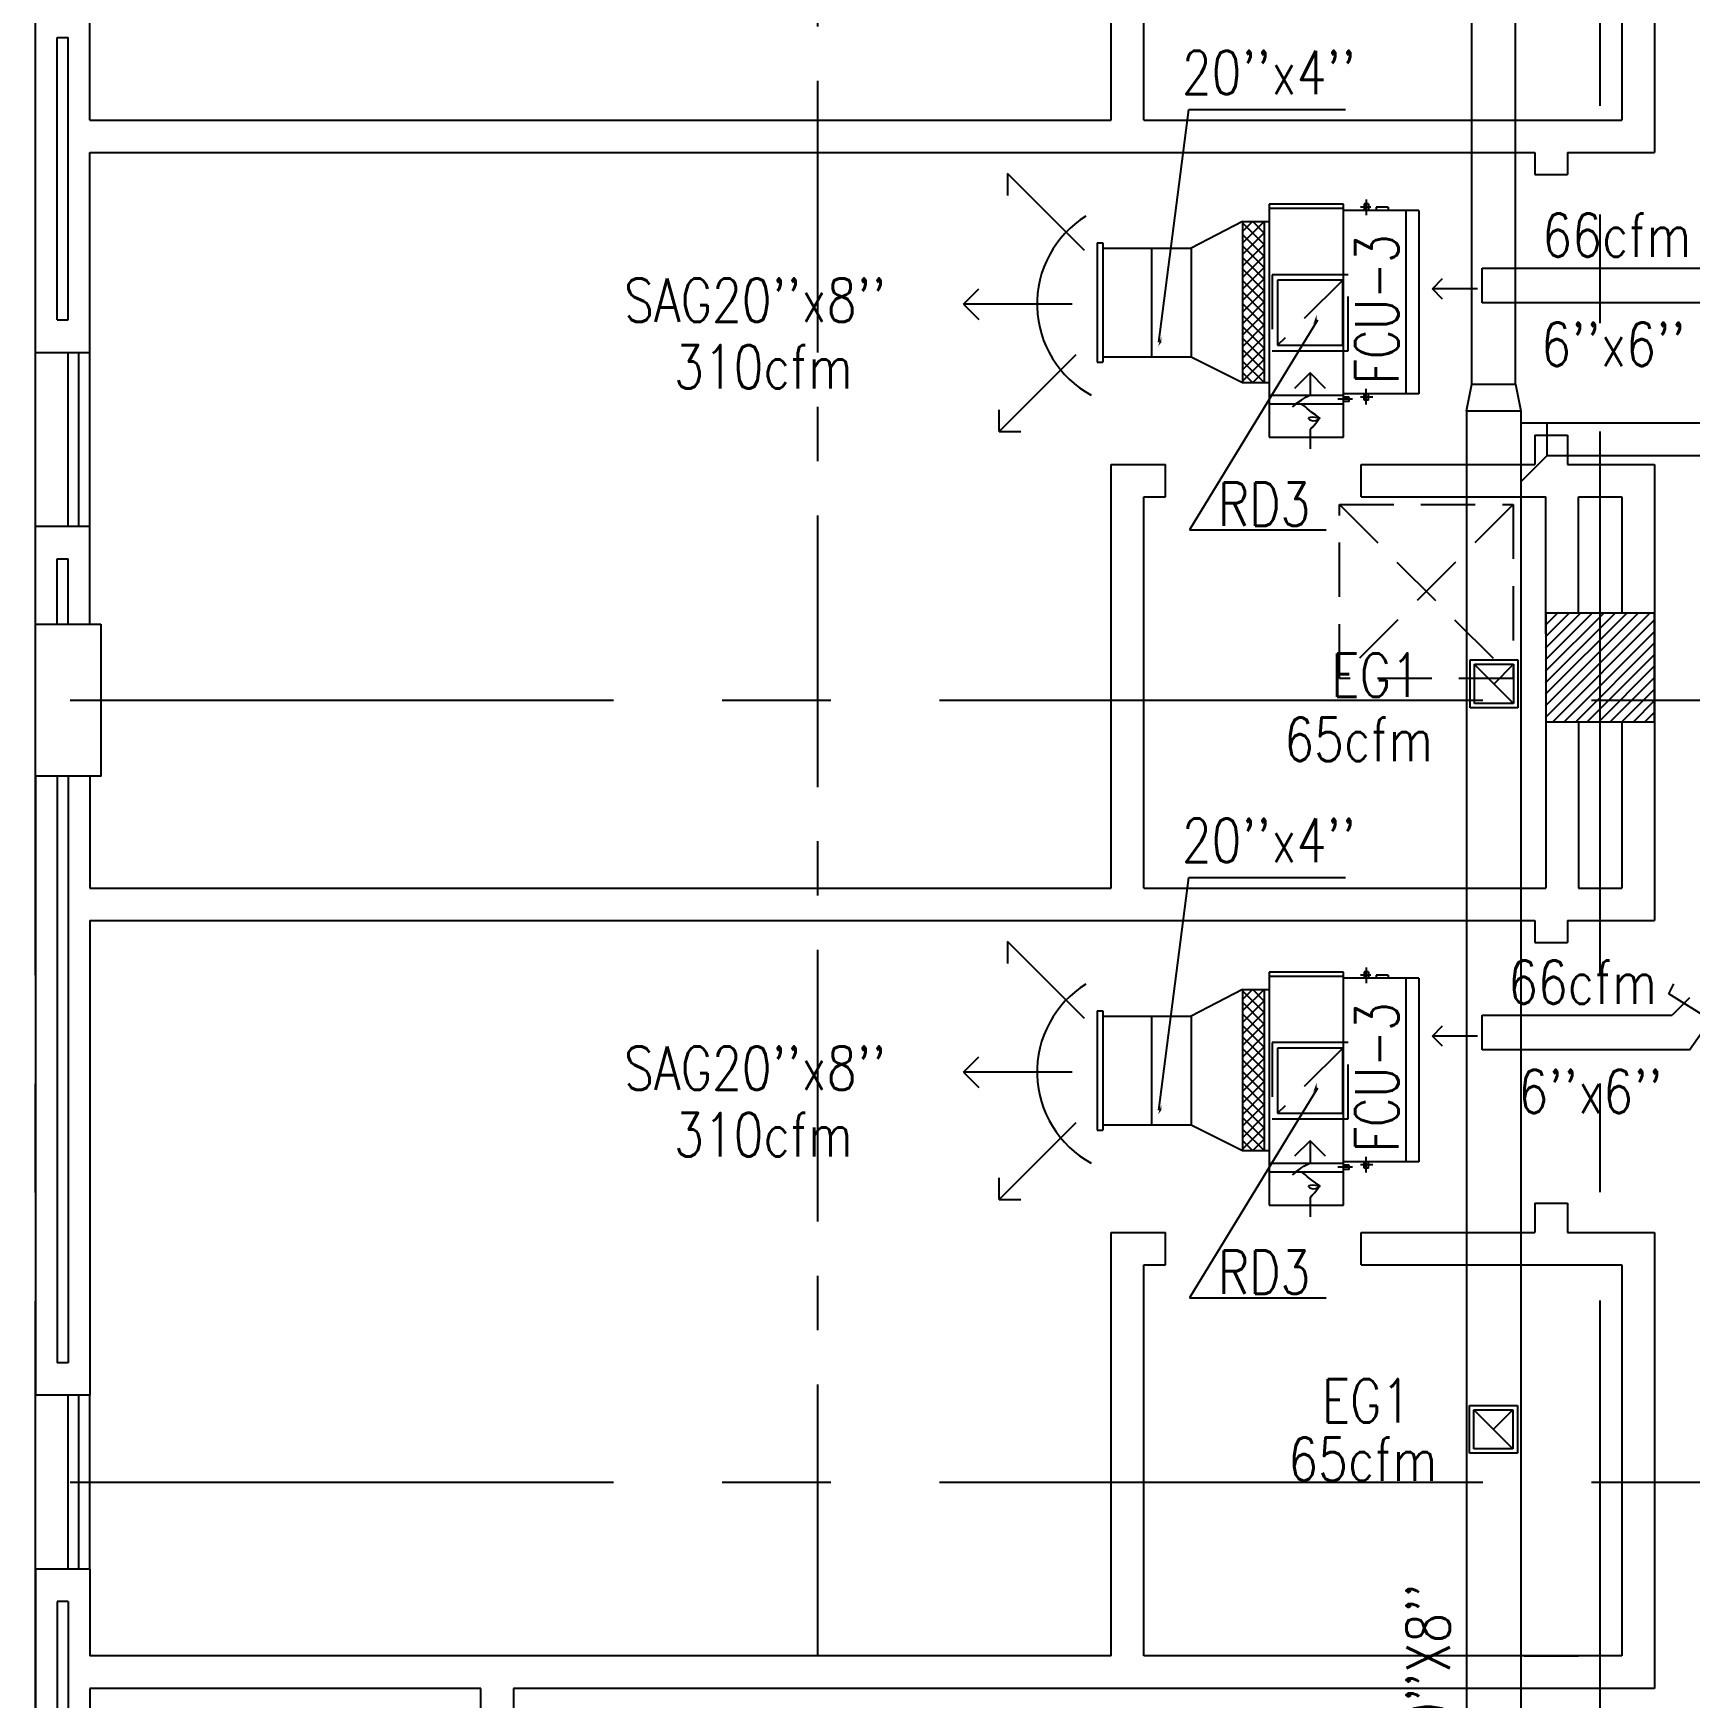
# Model space of a CAD drawing. Extents: x 417866200 to 417866302, y 43498034 to 43498122.
# Drawn here: x 417866252.41 to 417866260.04, y 43498050.24 to 43498057.91 of the extents above; entities that cross this region are included whole.
import ezdxf

# ---------------------------------------------------------------- set-up
doc = ezdxf.new("R2010")
doc.units = 0
doc.header["$MEASUREMENT"] = 0
for name, pattern in [('CENTER', [2, 1.25, -0.25, 0.25, -0.25]), ('CENTERX2', [4, 2.5, -0.5, 0.5, -0.5]), ('HIDDEN', [0.375, 0.25, -0.125])]:
    doc.linetypes.add(name, pattern=pattern)
doc.layers.get('0').update_dxf_attribs({"linetype": 'CONTINUOUS'})
for name, color, linetype in [('AXES', 11, 'CENTERX2'), ('AXES1', 11, 'CENTER'), ('COL', 7, 'CONTINUOUS'), ('DUCT', 6, 'CONTINUOUS'), ('EXDUCT', 10, 'CONTINUOUS'), ('FCU', 6, 'CONTINUOUS'), ('HAT', 11, 'CONTINUOUS'), ('INSUL', 9, 'CONTINUOUS'), ('M-EGU.', 2, 'CONTINUOUS'), ('M-TEXT', 2, 'CONTINUOUS'), ('ME-FIX', 2, 'CONTINUOUS'), ('PSUPPLY', 3, 'HIDDEN'), ('SHAFT', 9, 'CONTINUOUS'), ('WALL', 9, 'CONTINUOUS'), ('WIN', 9, 'CONTINUOUS')]:
    doc.layers.add(name, color=color, linetype=linetype)
doc.styles.add('ROMANS', font='ROMANS.shx', dxfattribs={"width": 0.6})

# ---------------------------------------------------------------- blocks, each defined once
blk = doc.blocks.new('C11')
at = {"layer": 'HAT'}
h = blk.add_hatch(dxfattribs=at)
h.set_pattern_fill('ANSI31', color=256, scale=300, style=0)
h.set_pattern_definition([(45, (-248556.182, -75061.005), (-26.5165043, 26.5165043), [])])
h.paths.add_polyline_path([(300, 700), (0, 700), (0, 350), (300, 350)])
h.paths.add_polyline_path([(300, 350), (0, 350), (0, 0), (300, 0)])
at = {"layer": 'COL'}
blk.add_lwpolyline([(300, 700), (300, 0), (0, 0), (0, 700)], close=True, dxfattribs=at)
blk = doc.blocks.new('COL50')
at = {"layer": 'COL'}
blk.add_lwpolyline([(-250, 250), (-250, -250), (250, -250), (250, 250)], close=True, dxfattribs=at)
blk = doc.blocks.new('*X44')
at = {"color": 0}
for p, q in [((73379.2, 132670.1), (73858.8, 133149.7)), ((73379.2, 132723.2), (73805.8, 133149.7)), ((73379.2, 132776.2), (73752.8, 133149.7)), ((73379.2, 132829.2), (73699.7, 133149.7)), ((73379.2, 132882.3), (73646.7, 133149.7)), ((73379.2, 132935.3), (73593.7, 133149.7)), ((73379.2, 132988.3), (73540.6, 133149.7)), ((73379.2, 133041.4), (73487.6, 133149.7)), ((73379.2, 133094.4), (73434.6, 133149.7)), ((73379.2, 133147.4), (73381.5, 133149.7)), ((73411.9, 132649.7), (73879.2, 133117.1)), ((73464.9, 132649.7), (73879.2, 133064.1)), ((73517.9, 132649.7), (73879.2, 133011)), ((73571, 132649.7), (73879.2, 132958)), ((73624, 132649.7), (73879.2, 132905)), ((73677, 132649.7), (73879.2, 132851.9)), ((73730.1, 132649.7), (73879.2, 132798.9)), ((73783.1, 132649.7), (73879.2, 132745.9)), ((73836.1, 132649.7), (73879.2, 132692.8))]:
    blk.add_line(p, q, dxfattribs=at)
blk = doc.blocks.new('*X23')
at = {"color": 0}
for p, q in [((16890.5, -2466.6), (16943.5, -2413.6)), ((16890.5, -2519.6), (16990.5, -2419.6)), ((16990.5, -2512.5), (16891.6, -2413.6)), ((16990.5, -2459.4), (16944.6, -2413.6)), ((16990.5, -2565.5), (16890.5, -2465.5)), ((16890.5, -2572.6), (16990.5, -2472.6)), ((16990.5, -2618.5), (16890.5, -2518.5)), ((16890.5, -2625.7), (16990.5, -2525.7)), ((16990.5, -2671.6), (16890.5, -2571.6)), ((16890.5, -2678.7), (16990.5, -2578.7)), ((16990.5, -2724.6), (16890.5, -2624.6)), ((16890.5, -2731.7), (16990.5, -2631.7)), ((16990.5, -2777.6), (16890.5, -2677.6)), ((16890.5, -2784.8), (16990.5, -2684.8)), ((16990.5, -2830.7), (16890.5, -2730.7)), ((16890.5, -2837.8), (16990.5, -2737.8)), ((16990.5, -2883.7), (16890.5, -2783.7)), ((16890.5, -2890.8), (16990.5, -2790.8)), ((16990.5, -2936.7), (16890.5, -2836.7)), ((16890.5, -2943.9), (16990.5, -2843.9)), ((16990.5, -2989.8), (16890.5, -2889.8)), ((16890.5, -2996.9), (16990.5, -2896.9)), ((16990.5, -3042.8), (16890.5, -2942.8)), ((16890.5, -3049.9), (16990.5, -2949.9)), ((16990.5, -3095.8), (16890.5, -2995.8)), ((16890.5, -3103), (16990.5, -3003)), ((16990.5, -3148.9), (16890.5, -3048.9)), ((16891.5, -3154.9), (16990.5, -3056)), ((16943.5, -3154.9), (16890.5, -3101.9)), ((16944.6, -3154.9), (16990.5, -3109))]:
    blk.add_line(p, q, dxfattribs=at)
blk = doc.blocks.new('WHE06')
at = {"color": 3}
for p, q in [((689, 621.5), (346.1, 621.5)), ((346.1, 621.5), (346.1, 469.1)), ((689, 469.1), (689, 621.5)), ((242.1, 472.2), (242.1, 399.5)), ((60.3, -422.2), (60.3, 422.2)), ((212.3, 437.2), (269.1, 437.2)), ((232.1, 452.2), (232.1, 422.2)), ((232.1, 452.2), (252.1, 452.2)), ((252.1, 452.2), (252.1, 422.2)), ((305, 447.6), (373.3, 447.6)), ((321.1, 457.6), (321.1, 437.6)), ((321.1, 457.6), (346.1, 457.6)), ((321.1, 437.6), (346.1, 437.6)), ((346.1, 430.4), (689, 430.4)), ((811.2, 370.7), (689, 370.7)), ((711.2, -370.7), (711.2, 370.7)), ((811.2, -370.7), (811.2, 370.7)), ((811.2, -370.7), (689, -370.7)), ((141.6, -437.2), (141.6, -422.2)), ((141.6, -437.2), (196.6, -437.2)), ((196.6, -437.2), (196.6, -422.2)), ((221.4, -437.2), (269.1, -437.2)), ((232.1, -452.2), (232.1, -422.2)), ((232.1, -452.2), (252.1, -452.2)), ((242.1, -472.2), (242.1, -399.5)), ((252.1, -452.2), (252.1, -422.2)), ((346.1, -430.4), (689, -430.4))]:
    blk.add_line(p, q, dxfattribs=at)
at = {"color": 6}
for p, q in [((346.1, 469.1), (346.1, -450.8)), ((689, 469.1), (346.1, 469.1)), ((689, -450.8), (689, 469.1)), ((0, -422.2), (0, 422.2)), ((0, 422.2), (346.1, 422.2)), ((0, -422.2), (346.1, -422.2)), ((346.1, -450.8), (689, -450.8))]:
    blk.add_line(p, q, dxfattribs=at)
at = {"color": 11}
blk.add_blockref('*X23', (-16179.3, 2784.3), dxfattribs=at)

msp = doc.modelspace()

# ---------------------------------------------------------------- linework, layer by layer
at = {"layer": 'AXES'}
for p, q in [((417866259.624, 43498033.5727), (417866259.624, 43498111.2854)), ((417866252.424, 43498033.5706), (417866252.424, 43498110.9333)), ((417866200.584, 43498054.837), (417866268.624, 43498054.837)), ((417866200.584, 43498051.237), (417866268.624, 43498051.237))]:
    msp.add_line(p, q, dxfattribs=at)
at = {"layer": 'AXES1'}
msp.add_line((417866256.024, 43498040.437), (417866256.024, 43498099.257), dxfattribs=at)
at = {"layer": 'DUCT', "linetype": 'Continuous'}
for p, q in [((417866257.9784, 43498057.0399), (417866257.7427, 43498056.9173)), ((417866257.5602, 43498056.9173), (417866257.7427, 43498056.9173)), ((417866257.7427, 43498056.9173), (417866257.7427, 43498056.4173)), ((417866257.5602, 43498056.4173), (417866257.7427, 43498056.4173)), ((417866257.7427, 43498056.4173), (417866257.9784, 43498056.2986)), ((417866257.9784, 43498053.5049), (417866257.7427, 43498053.3823)), ((417866257.5602, 43498053.3823), (417866257.7427, 43498053.3823)), ((417866257.7427, 43498053.3823), (417866257.7427, 43498052.8823)), ((417866257.5602, 43498052.8823), (417866257.7427, 43498052.8823)), ((417866257.7427, 43498052.8823), (417866257.9784, 43498052.7636))]:
    msp.add_line(p, q, dxfattribs=at)
at = {"layer": 'DUCT'}
for p, q in [((417866259.0809, 43498056.6659), (417866259.0809, 43498056.8259)), ((417866259.0809, 43498056.8259), (417866260.1941, 43498056.8259)), ((417866260.1141, 43498056.6659), (417866259.0809, 43498056.6659)), ((417866259.9408, 43498053.4855), (417866259.9638, 43498053.5306)), ((417866259.9408, 43498053.4855), (417866259.9408, 43498053.4855)), ((417866260.1323, 43498053.3653), (417866259.9408, 43498053.4855)), ((417866260.0353, 43498053.4668), (417866259.9553, 43498053.3868)), ((417866259.0809, 43498053.2268), (417866259.0809, 43498053.3868)), ((417866259.0809, 43498053.3868), (417866259.9553, 43498053.3868)), ((417866260.0353, 43498053.2268), (417866260.1529, 43498053.3947)), ((417866260.0353, 43498053.2268), (417866259.0809, 43498053.2268))]:
    msp.add_line(p, q, dxfattribs=at)
at = {"layer": 'EXDUCT', "linetype": 'ByBlock'}
for p, q in [((417866259.0341, 43498056.291), (417866259.0341, 43498061.8722)), ((417866259.2341, 43498056.291), (417866259.2341, 43498061.8722)), ((417866259.0091, 43498056.1687), (417866259.0341, 43498056.291)), ((417866259.0341, 43498056.291), (417866259.2341, 43498056.291)), ((417866259.2341, 43498056.291), (417866259.2591, 43498056.1687)), ((417866259.0091, 43498056.1687), (417866259.2591, 43498056.1687)), ((417866259.0091, 43498056.1687), (417866259.0091, 43498047.1759)), ((417866259.2591, 43498056.1687), (417866259.2591, 43498047.3131)), ((417866263.1651, 43498056.1114), (417866259.2591, 43498056.1114)), ((417866259.3791, 43498056.1114), (417866259.3791, 43498055.9614)), ((417866259.3791, 43498055.9614), (417866259.2591, 43498055.8414)), ((417866263.1651, 43498055.9614), (417866259.3791, 43498055.9614)), ((417866259.1356, 43498054.9118), (417866259.2256, 43498055.0018)), ((417866259.133, 43498051.4807), (417866259.223, 43498051.5707))]:
    msp.add_line(p, q, dxfattribs=at)
at = {"layer": 'INSUL'}
for p, q in [((417866252.524, 43498057.887), (417866252.574, 43498057.887)), ((417866252.524, 43498056.587), (417866252.524, 43498057.887)), ((417866252.574, 43498056.587), (417866252.574, 43498057.887)), ((417866252.524, 43498056.587), (417866252.574, 43498056.587)), ((417866252.524, 43498055.487), (417866252.574, 43498055.487)), ((417866252.524, 43498055.187), (417866252.524, 43498055.487)), ((417866252.574, 43498055.187), (417866252.574, 43498055.487)), ((417866252.524, 43498054.487), (417866252.524, 43498051.787)), ((417866252.574, 43498054.487), (417866252.574, 43498051.787)), ((417866252.574, 43498051.787), (417866252.524, 43498051.787)), ((417866252.574, 43498050.687), (417866252.524, 43498050.687)), ((417866252.524, 43498050.687), (417866252.524, 43498047.987)), ((417866252.574, 43498050.687), (417866252.574, 43498047.987))]:
    msp.add_line(p, q, dxfattribs=at)
at = {"layer": 'M-EGU.'}
for p, q in [((417866256.8975, 43498057.2603), (417866256.8975, 43498057.1603)), ((417866257.2511, 43498056.9067), (417866256.8975, 43498057.2603)), ((417866257.3102, 43498056.9423), (417866257.3352, 43498056.9423)), ((417866257.3102, 43498056.9423), (417866257.3102, 43498056.3923)), ((417866257.3352, 43498056.9423), (417866257.3352, 43498056.3923)), ((417866257.3352, 43498056.9173), (417866257.5602, 43498056.9173)), ((417866257.5602, 43498056.9173), (417866257.5602, 43498056.4173)), ((417866256.6941, 43498056.6598), (417866256.7649, 43498056.7305)), ((417866258.4393, 43498056.7702), (417866258.1393, 43498056.7702)), ((417866258.1393, 43498056.7702), (417866258.1393, 43498056.4702)), ((417866258.4393, 43498056.4702), (417866258.4393, 43498056.7702)), ((417866258.8521, 43498056.7298), (417866258.8992, 43498056.777)), ((417866258.8992, 43498056.6827), (417866258.8521, 43498056.7298)), ((417866259.0595, 43498056.7298), (417866258.8521, 43498056.7298)), ((417866256.6941, 43498056.6598), (417866256.7649, 43498056.5891)), ((417866257.1941, 43498056.6598), (417866256.6941, 43498056.6598)), ((417866257.2114, 43498056.4264), (417866256.8579, 43498056.0728)), ((417866257.3352, 43498056.4173), (417866257.5602, 43498056.4173)), ((417866258.1393, 43498056.4702), (417866258.4393, 43498056.4702)), ((417866257.3102, 43498056.3923), (417866257.3352, 43498056.3923)), ((417866258.2889, 43498056.3428), (417866258.2182, 43498056.2721)), ((417866258.3596, 43498056.2721), (417866258.2889, 43498056.3428)), ((417866258.2889, 43498056.3428), (417866258.2889, 43498056.2417)), ((417866256.8579, 43498056.0728), (417866256.8579, 43498056.1728)), ((417866256.8579, 43498056.0728), (417866256.9579, 43498056.0728)), ((417866258.2889, 43498056.0825), (417866258.2889, 43498055.9938)), ((417866259.0456, 43498054.8218), (417866259.0456, 43498055.0018)), ((417866259.0456, 43498055.0018), (417866259.2256, 43498055.0018)), ((417866259.2256, 43498055.0018), (417866259.2256, 43498054.8218)), ((417866259.2256, 43498054.8218), (417866259.0456, 43498054.8218)), ((417866256.8975, 43498053.7253), (417866256.8975, 43498053.6253)), ((417866257.2511, 43498053.3717), (417866256.8975, 43498053.7253)), ((417866257.3102, 43498053.4073), (417866257.3352, 43498053.4073)), ((417866257.3102, 43498053.4073), (417866257.3102, 43498052.8573)), ((417866257.3352, 43498053.4073), (417866257.3352, 43498052.8573)), ((417866257.3352, 43498053.3823), (417866257.5602, 43498053.3823)), ((417866257.5602, 43498053.3823), (417866257.5602, 43498052.8823)), ((417866256.6941, 43498053.1248), (417866256.7649, 43498053.1955)), ((417866258.4393, 43498053.2352), (417866258.1393, 43498053.2352)), ((417866258.1393, 43498053.2352), (417866258.1393, 43498052.9352)), ((417866258.4393, 43498052.9352), (417866258.4393, 43498053.2352)), ((417866256.6941, 43498053.1248), (417866256.7649, 43498053.0541)), ((417866257.1941, 43498053.1248), (417866256.6941, 43498053.1248)), ((417866257.2114, 43498052.8914), (417866256.8579, 43498052.5378)), ((417866257.3352, 43498052.8823), (417866257.5602, 43498052.8823)), ((417866258.1393, 43498052.9352), (417866258.4393, 43498052.9352)), ((417866257.3102, 43498052.8573), (417866257.3352, 43498052.8573)), ((417866258.2889, 43498052.8078), (417866258.2182, 43498052.7371)), ((417866258.3596, 43498052.7371), (417866258.2889, 43498052.8078)), ((417866258.2889, 43498052.8078), (417866258.2889, 43498052.7067)), ((417866256.8579, 43498052.5378), (417866256.8579, 43498052.6378)), ((417866256.8579, 43498052.5378), (417866256.9579, 43498052.5378)), ((417866258.2889, 43498052.5475), (417866258.2889, 43498052.4588)), ((417866259.043, 43498051.3907), (417866259.043, 43498051.5707)), ((417866259.043, 43498051.5707), (417866259.223, 43498051.5707)), ((417866259.223, 43498051.5707), (417866259.223, 43498051.3907)), ((417866259.223, 43498051.3907), (417866259.043, 43498051.3907))]:
    msp.add_line(p, q, dxfattribs=at)
at = {"layer": 'M-EGU.', "linetype": 'HIDDEN'}
for p, q in [((417866258.4643, 43498056.7952), (417866258.1143, 43498056.7952)), ((417866258.1143, 43498056.7952), (417866258.1143, 43498056.4452)), ((417866258.4643, 43498056.4452), (417866258.4643, 43498056.7952)), ((417866258.4393, 43498056.7702), (417866258.1393, 43498056.4702)), ((417866258.1143, 43498056.4452), (417866258.4643, 43498056.4452)), ((417866259.0256, 43498054.8018), (417866259.0256, 43498055.0218)), ((417866259.0256, 43498055.0218), (417866259.2456, 43498055.0218)), ((417866259.2256, 43498054.8218), (417866259.0456, 43498055.0018)), ((417866259.2456, 43498055.0218), (417866259.2456, 43498054.8018)), ((417866259.2456, 43498054.8018), (417866259.0256, 43498054.8018)), ((417866258.4643, 43498053.2602), (417866258.1143, 43498053.2602)), ((417866258.1143, 43498053.2602), (417866258.1143, 43498052.9102)), ((417866258.4393, 43498053.2352), (417866258.1393, 43498052.9352)), ((417866258.4643, 43498052.9102), (417866258.4643, 43498053.2602)), ((417866258.1143, 43498052.9102), (417866258.4643, 43498052.9102)), ((417866259.023, 43498051.3707), (417866259.023, 43498051.5907)), ((417866259.023, 43498051.5907), (417866259.243, 43498051.5907)), ((417866259.243, 43498051.5907), (417866259.243, 43498051.3707)), ((417866259.223, 43498051.3907), (417866259.043, 43498051.5707)), ((417866259.243, 43498051.3707), (417866259.023, 43498051.3707))]:
    msp.add_line(p, q, dxfattribs=at)
at = {"layer": 'M-EGU.'}
for points in [[(417866258.2889, 43498056.0825, -0.1324), (417866258.3211, 43498056.1048, -0.15664), (417866258.3338, 43498056.1355, -0.736612), (417866258.2709, 43498056.1608, 0.774232), (417866258.21, 43498056.1886, 0.203349), (417866258.2375, 43498056.2308, 0.193808), (417866258.2889, 43498056.2417)], [(417866258.2889, 43498052.5475, -0.1324), (417866258.3211, 43498052.5698, -0.15664), (417866258.3338, 43498052.6005, -0.736612), (417866258.2709, 43498052.6258, 0.774232), (417866258.21, 43498052.6536, 0.203349), (417866258.2375, 43498052.6958, 0.193808), (417866258.2889, 43498052.7067)]]:
    msp.add_lwpolyline(points, format="xyb", dxfattribs=at)
for centre in [(417866257.5098, 43498056.6598), (417866257.5098, 43498053.1248)]:
    msp.add_arc(centre, 0.4769, 121.86507, 241.47029, dxfattribs=at)
at = {"layer": 'ME-FIX', "color": 4}
for p, q in [((417866258.8521, 43498053.2908), (417866258.8992, 43498053.3379)), ((417866258.8992, 43498053.2436), (417866258.8521, 43498053.2908))]:
    msp.add_line(p, q, dxfattribs=at)
at = {"layer": 'ME-FIX', "color": 2}
msp.add_line((417866259.0595, 43498053.2908), (417866258.8521, 43498053.2908), dxfattribs=at)
at = {"layer": 'PSUPPLY', "color": 4, "linetype": 'Continuous'}
for p, q in [((417866257.5926, 43498056.4843), (417866257.7318, 43498057.5561)), ((417866257.7318, 43498057.5561), (417866258.4518, 43498057.5561)), ((417866258.3235, 43498056.5857), (417866257.7344, 43498055.6204)), ((417866257.7344, 43498055.6204), (417866258.3637, 43498055.6204)), ((417866257.5926, 43498052.9493), (417866257.7318, 43498054.0211)), ((417866257.7318, 43498054.0211), (417866258.4518, 43498054.0211)), ((417866258.3235, 43498053.0507), (417866257.7344, 43498052.0854)), ((417866257.7344, 43498052.0854), (417866258.3637, 43498052.0854))]:
    msp.add_line(p, q, dxfattribs=at)
at = {"layer": 'PSUPPLY', "linetype": 'Continuous', "const_width": 0.025}
for points in [[(417866258.3192, 43498056.5982, 1), (417866258.3192, 43498056.5732, 1)], [(417866257.6051, 43498056.4968, 1), (417866257.6051, 43498056.4718, 1)], [(417866258.3192, 43498053.0632, 1), (417866258.3192, 43498053.0382, 1)], [(417866257.6051, 43498052.9618, 1), (417866257.6051, 43498052.9368, 1)]]:
    msp.add_lwpolyline(points, format="xyb", close=True, dxfattribs=at)
at = {"layer": 'SHAFT', "color": 11, "linetype": 'HIDDEN'}
for p, q in [((417866259.224, 43498055.737), (417866258.424, 43498054.937)), ((417866258.424, 43498055.737), (417866259.224, 43498054.937))]:
    msp.add_line(p, q, dxfattribs=at)
msp.add_lwpolyline([(417866258.424, 43498055.737), (417866259.224, 43498055.737), (417866259.224, 43498054.937), (417866258.424, 43498054.937)], close=True, dxfattribs=at)
at = {"layer": 'WALL', "linetype": 'ByBlock'}
for p, q in [((417866257.374, 43498057.507), (417866257.374, 43498059.457)), ((417866257.524, 43498057.507), (417866257.524, 43498059.307)), ((417866259.324, 43498057.357), (417866259.324, 43498057.2565)), ((417866259.474, 43498057.357), (417866259.474, 43498057.2565)), ((417866259.324, 43498056.0565), (417866259.324, 43498055.922)), ((417866259.474, 43498056.0565), (417866259.474, 43498055.922)), ((417866257.374, 43498053.972), (417866257.374, 43498055.922)), ((417866257.624, 43498055.772), (417866257.624, 43498055.922)), ((417866258.524, 43498055.772), (417866258.524, 43498055.922)), ((417866257.524, 43498053.972), (417866257.524, 43498055.772)), ((417866259.324, 43498053.822), (417866259.324, 43498053.7215)), ((417866259.474, 43498053.822), (417866259.474, 43498053.7215)), ((417866259.324, 43498052.5215), (417866259.324, 43498052.387)), ((417866259.474, 43498052.5215), (417866259.474, 43498052.387)), ((417866257.374, 43498050.437), (417866257.374, 43498052.387)), ((417866257.624, 43498052.237), (417866257.624, 43498052.387)), ((417866258.524, 43498052.237), (417866258.524, 43498052.387)), ((417866257.524, 43498050.437), (417866257.524, 43498052.237))]:
    msp.add_line(p, q, dxfattribs=at)
at = {"layer": 'WALL'}
for p, q in [((417866259.874, 43498059.457), (417866259.874, 43498057.357)), ((417866259.724, 43498059.307), (417866259.724, 43498057.507)), ((417866252.424, 43498056.437), (417866252.424, 43498058.037)), ((417866252.674, 43498057.507), (417866252.674, 43498058.037)), ((417866252.674, 43498057.507), (417866257.374, 43498057.507)), ((417866257.524, 43498057.507), (417866259.724, 43498057.507)), ((417866252.674, 43498056.437), (417866252.674, 43498057.357)), ((417866252.674, 43498057.357), (417866259.324, 43498057.357)), ((417866259.474, 43498057.357), (417866259.874, 43498057.357)), ((417866259.324, 43498057.2565), (417866259.474, 43498057.2565)), ((417866252.424, 43498056.437), (417866252.674, 43498056.437)), ((417866259.324, 43498056.0565), (417866259.474, 43498056.0565)), ((417866257.374, 43498055.922), (417866257.624, 43498055.922)), ((417866258.524, 43498055.922), (417866259.324, 43498055.922)), ((417866259.474, 43498055.922), (417866259.874, 43498055.922)), ((417866259.874, 43498055.922), (417866259.874, 43498053.822)), ((417866257.524, 43498055.772), (417866257.624, 43498055.772)), ((417866258.524, 43498055.772), (417866259.374, 43498055.772)), ((417866259.374, 43498055.142), (417866259.374, 43498055.772)), ((417866259.524, 43498055.772), (417866259.724, 43498055.772)), ((417866259.524, 43498055.237), (417866259.524, 43498055.772)), ((417866259.724, 43498055.772), (417866259.724, 43498055.237)), ((417866252.424, 43498055.637), (417866252.674, 43498055.637)), ((417866252.424, 43498055.187), (417866252.424, 43498055.637)), ((417866252.674, 43498055.187), (417866252.674, 43498055.637)), ((417866259.374, 43498054.737), (417866259.374, 43498053.972)), ((417866259.524, 43498054.737), (417866259.524, 43498053.972)), ((417866259.724, 43498054.737), (417866259.724, 43498053.972)), ((417866252.424, 43498054.487), (417866252.424, 43498051.637)), ((417866252.674, 43498054.487), (417866252.674, 43498053.972)), ((417866252.674, 43498053.972), (417866257.374, 43498053.972)), ((417866257.524, 43498053.972), (417866259.374, 43498053.972)), ((417866259.524, 43498053.972), (417866259.724, 43498053.972)), ((417866252.674, 43498053.822), (417866252.674, 43498051.637)), ((417866252.674, 43498053.822), (417866259.324, 43498053.822)), ((417866259.474, 43498053.822), (417866259.874, 43498053.822)), ((417866259.324, 43498053.7215), (417866259.474, 43498053.7215)), ((417866259.324, 43498052.5215), (417866259.474, 43498052.5215)), ((417866257.374, 43498052.387), (417866257.624, 43498052.387)), ((417866258.524, 43498052.387), (417866259.324, 43498052.387)), ((417866259.474, 43498052.387), (417866259.874, 43498052.387)), ((417866259.874, 43498052.387), (417866259.874, 43498050.287)), ((417866257.524, 43498052.237), (417866257.624, 43498052.237)), ((417866258.524, 43498052.237), (417866259.724, 43498052.237)), ((417866259.724, 43498052.237), (417866259.724, 43498050.437)), ((417866252.674, 43498051.637), (417866252.424, 43498051.637)), ((417866252.674, 43498050.837), (417866252.424, 43498050.837)), ((417866252.424, 43498050.837), (417866252.424, 43498047.987)), ((417866252.674, 43498050.837), (417866252.674, 43498050.437)), ((417866257.374, 43498050.437), (417866252.674, 43498050.437)), ((417866259.724, 43498050.437), (417866257.524, 43498050.437)), ((417866259.274, 43498050.437), (417866259.524, 43498050.437)), ((417866254.474, 43498050.287), (417866252.674, 43498050.287)), ((417866252.674, 43498050.287), (417866252.674, 43498047.987)), ((417866254.474, 43498050.137), (417866254.474, 43498050.287)), ((417866254.624, 43498050.287), (417866254.624, 43498050.137)), ((417866257.374, 43498050.287), (417866254.624, 43498050.287)), ((417866259.874, 43498050.287), (417866254.774, 43498050.287))]:
    msp.add_line(p, q, dxfattribs=at)
at = {"layer": 'WIN'}
for p, q in [((417866252.424, 43498055.637), (417866252.424, 43498056.437)), ((417866252.574, 43498055.637), (417866252.574, 43498056.437)), ((417866252.624, 43498055.637), (417866252.624, 43498056.437)), ((417866252.674, 43498055.637), (417866252.674, 43498056.437)), ((417866252.424, 43498050.837), (417866252.424, 43498051.637)), ((417866252.574, 43498050.837), (417866252.574, 43498051.637)), ((417866252.624, 43498050.837), (417866252.624, 43498051.637)), ((417866252.674, 43498050.837), (417866252.674, 43498051.637))]:
    msp.add_line(p, q, dxfattribs=at)

# ---------------------------------------------------------------- block references
at = {"layer": 'COL', "xscale": 0.0009999871253967285, "yscale": 0.001000002026557922, "zscale": 0.001}
msp.add_blockref('COL50', (417866259.624, 43498054.987), dxfattribs=at)
at = {"layer": 'FCU', "linetype": 'ByBlock', "xscale": 0.0009999871253967285, "yscale": 0.001000002026557922, "zscale": 0.001, "rotation": 180}
for p in [(417866258.7896, 43498056.6693), (417866258.7896, 43498053.1343)]:
    msp.add_blockref('WHE06', p, dxfattribs=at)
at = {"layer": 'HAT', "xscale": 0.0009999871253967285, "yscale": 0.001000002026557922, "zscale": 0.001}
for name, p in [('C11', (417866252.424, 43498054.487)), ('*X44', (417866185.9947, 43497922.0872))]:
    msp.add_blockref(name, p, dxfattribs=at)

# ---------------------------------------------------------------- texts
at = {"layer": 'M-TEXT', "style": 'ROMANS', "width": 0.8}
for s, p in [("20''x4''", (417866257.699, 43498057.6263)), ('66cfm', (417866259.3578, 43498056.8776)), ("SAG20''x8''", (417866255.1326, 43498056.5782)), ("6''x6''", (417866259.3528, 43498056.3749)), ('310cfm', (417866255.3624, 43498056.2716)), ('RD3', (417866257.8651, 43498055.6391)), ('EG1', (417866258.3866, 43498054.8519)), ('65cfm', (417866258.1705, 43498054.5564)), ("20''x4''", (417866257.699, 43498054.0913)), ('66cfm', (417866259.2002, 43498053.4386)), ("SAG20''x8''", (417866255.1326, 43498053.0432)), ("6''x6''", (417866259.2478, 43498052.9358)), ('310cfm', (417866255.3624, 43498052.7366)), ('RD3', (417866257.8651, 43498052.1041)), ('EG1', (417866258.3432, 43498051.5115)), ('65cfm', (417866258.189, 43498051.2425))]:
    msp.add_text(s, height=0.2, dxfattribs=at).set_placement(p)
at = {"layer": 'M-TEXT', "style": 'ROMANS'}
for s, width, p in [('FCU-3', 0.75, (417866258.696, 43498056.2917)), ('FCU-3', 0.75, (417866258.696, 43498052.7567)), ("EAD 10''X8''", 0.8, (417866258.9322, 43498049.4414))]:
    msp.add_text(s, height=0.2, rotation=90, dxfattribs=dict(at, width=width)).set_placement(p)

doc.saveas('drawing.dxf')
